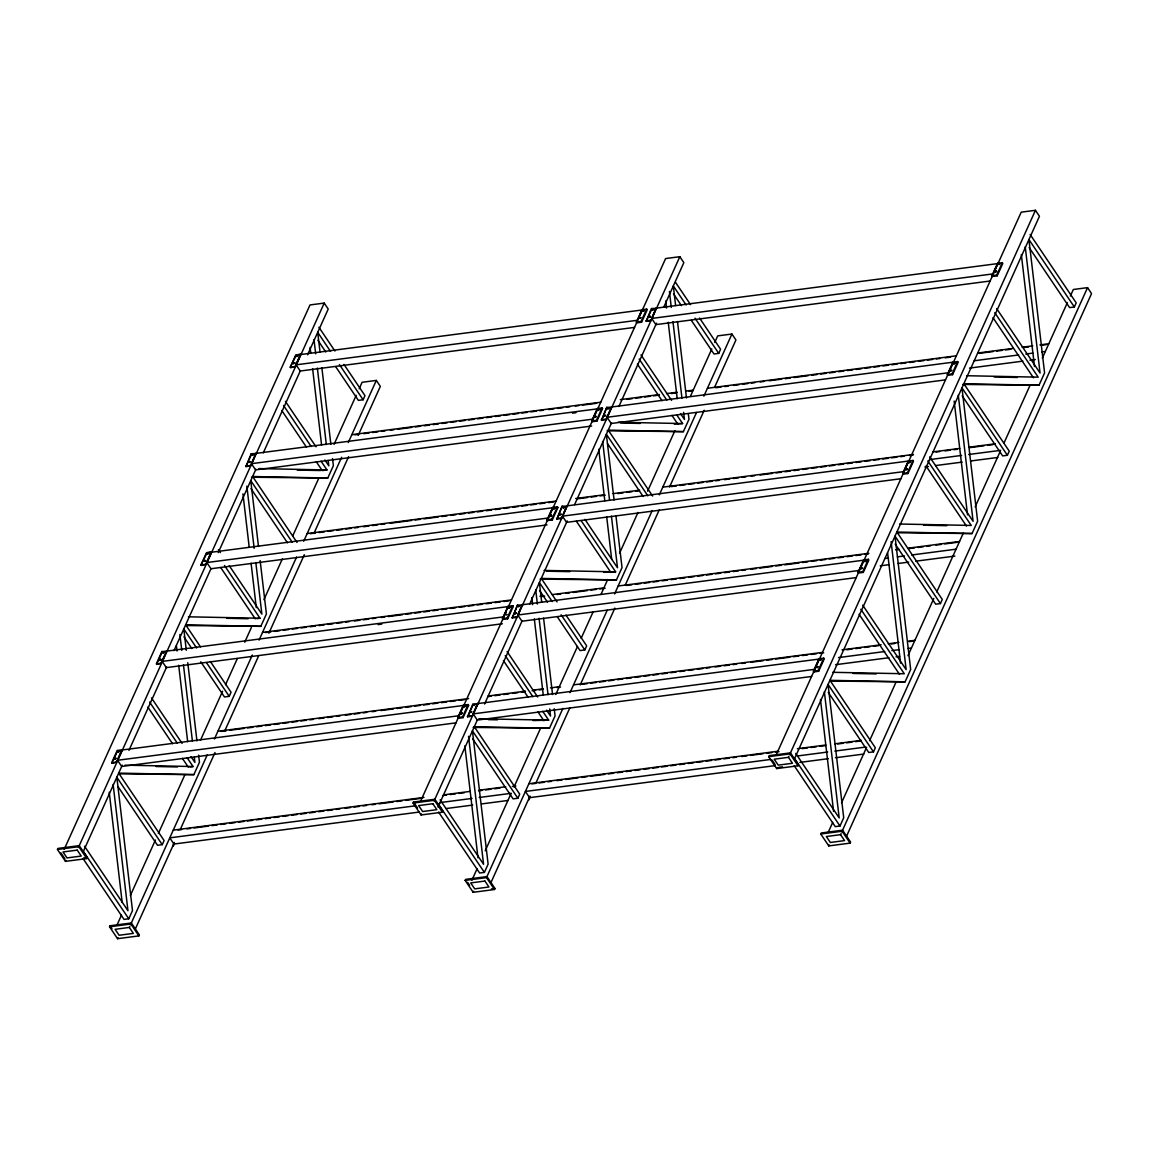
<?xml version="1.0" encoding="UTF-8"?>
<svg xmlns="http://www.w3.org/2000/svg" width="1149" height="1149" viewBox="0 0 1149 1149"><rect width="100%" height="100%" fill="white"/><g stroke="black" fill="none" stroke-linecap="round" stroke-linejoin="round"><path stroke-width="1.5" d="M115.058 759.116L116.106 758.139L114.943 758.972M119.41 751.144L118.304 751.906L119.525 751.159M119.568 751.374L118.189 751.762L119.41 751.015M164.048 652.273L163.072 653.207L163.948 652.201M204.321 561.272L205.427 560.626L204.565 561.344M207.624 553.933L208.63 553.2M208.644 553.545L207.423 553.947M248.96 462.415L250.18 461.783M250.223 461.884L248.802 462.286M252.22 455.205L253.283 454.674M293.598 363.544L294.733 362.854L293.613 363.659M296.902 356.549L297.864 355.615M298.079 355.716L296.859 356.449M462.271 713.184L461.065 713.802M464.268 706.391L465.69 706.089L464.426 706.736M465.489 706.104L464.397 706.664L465.647 706.003M471.722 712.078L470.501 712.481L471.765 711.834M473.891 705.443L474.968 704.538L473.805 705.371M515.298 613.853L516.519 613.121M518.558 606.528L519.65 605.767M551.419 515.183L551.333 516.203L550.342 516.073M553.703 508.892L554.967 508.361L553.588 508.878M560.037 514.953L561.157 514.249M563.24 507.887L564.044 506.709L563.427 507.743M564.159 506.738L564.073 507.772L563.039 507.556M595.182 417.317L596.302 416.613M599.563 409.403L598.227 410.006M599.448 409.374L598.428 410.107M604.575 416.01L605.58 415.292M605.681 415.363L604.575 416.139M607.72 408.785L608.884 407.938M640.826 317.727L639.562 318.259L640.826 317.612M642.98 311.164L644.244 310.632L642.98 311.293M650.478 316.736L649.056 317.023L650.32 316.377M820.041 660.23L821.291 659.698L819.883 660.115M861.42 568.583L862.684 568.051L861.42 568.698M909.319 462.501L910.367 461.639M950.668 370.883L951.702 370.122M953.957 363.644L955.078 362.955L953.929 363.673M995.178 271.868L996.556 271.365M999.687 264.126C998.452 264.098 998.811 265.304 999.644 263.911M57.45 849.47L57.91 848.436L79.252 845.65L87.267 857.542L86.807 858.576L65.464 861.362L57.45 849.47L78.793 846.684L86.807 858.576M64.215 849.312L310 304.945L324.219 303.092L328.226 309.038L307.573 354.811M65.464 861.362L65.924 860.328M111.683 762.706L117.255 750.354L122.34 750.225L117.6 750.843L112.013 763.209L116.422 762.089L122.009 749.737M156.321 663.849L161.894 651.483L166.978 651.368L162.239 651.986L156.652 664.337L161.061 663.232L166.648 650.865M200.96 564.978L206.533 552.626L211.287 552.008L206.877 553.114L200.96 564.978L205.7 564.36L211.287 552.008M255.925 453.137L250.669 465.991L245.929 466.609L251.186 453.754L256.256 453.64L251.186 453.754M290.237 367.249L295.824 354.897L300.564 354.28L296.155 355.386L290.237 367.249L294.977 366.632L300.564 354.28M245.929 466.609L250.812 455.794M117.514 760.279L122.167 749.981L463.564 705.443L458.911 715.741L117.514 760.279L121.693 766.469L455.966 722.865M162.153 661.407L166.806 651.11L508.203 606.571L503.549 616.869L162.153 661.407L166.332 667.612L502.386 623.763M206.806 562.55L211.445 552.252L552.841 507.714L548.188 518.012L206.806 562.55L210.971 568.741L547.025 524.906M251.444 463.679L256.083 453.381L597.48 408.843L592.827 419.141L251.444 463.679L255.609 469.884L591.663 426.035M296.083 364.822L300.722 354.524L642.119 309.986L637.465 320.284L296.083 364.822L300.248 371.012L263.279 452.893M78.434 847.459L324.219 303.092M83.188 851.768L122.297 765.133M128.947 750.412L166.591 667.052M173.973 650.693L210.87 568.956M218.253 552.612L255.897 469.252M109.543 926.798L110.017 925.764L131.345 922.977L139.359 934.884L138.9 935.904L117.557 938.69L109.543 926.798L130.885 924.011L138.9 935.904M117.04 925.002L121.478 915.193M130.34 895.588L155.431 840.005M158.375 833.47L184.946 774.613M200.457 740.286L222.59 691.238M225.549 684.703L237.355 658.549M244.737 642.205L251.387 627.483M263.925 599.692L282.381 558.831M292.722 535.951L318.546 478.731M334.043 444.404L356.19 395.357M359.149 388.822L362.093 382.287L376.326 380.42L380.333 386.38L358.186 435.414M117.557 938.69L118.031 937.67M82.958 858.447L124.035 919.415L128.774 918.798L132.494 910.568L116.839 777.241L162.253 844.659L157.514 845.276L118.017 786.648M162.253 844.659L164.106 840.537L118.692 773.119L193.865 774.627L199.452 762.261L198.619 755.152M200.773 661.795L224.472 696.969L229.211 696.351L231.064 692.244L210.339 661.465M186.282 625.544L260.823 626.334L266.41 613.968L260.148 560.64M251.444 477.223L327.781 478.027L333.368 465.675L332.535 458.566M335.68 366.675L358.387 400.383L363.127 399.766L364.98 395.644L343.953 364.42M129.334 927.444L133.341 933.405L119.108 935.257L115.101 929.311L129.334 927.444L129.794 926.424M130.526 924.787L207.294 754.778M214.418 738.994L252.32 655.059M259.056 640.122L296.6 556.978M303.695 541.265L341.626 457.259M348.276 442.552L376.326 380.42M173.628 843.567L173.197 846.368L174.591 843.28M135.28 929.096L174.404 842.461M180.307 829.377L214.992 752.552M224.586 731.295L258.539 656.108M268.88 633.214L304.298 554.752M313.892 533.495L348.592 456.67M413.066 803.065L413.525 802.045L434.868 799.259L442.882 811.151L442.408 812.185L421.08 814.971L413.066 803.065L434.394 800.293L442.408 812.185M457.805 717.536L463.377 705.184L468.131 704.567L468.62 705.314L463.047 717.665L458.307 718.283L457.805 717.536L462.544 716.919L468.131 704.567M502.443 618.679L508.016 606.313L512.77 605.695L513.258 606.442L507.686 618.808L502.946 619.426L502.443 618.679L507.183 618.061L512.77 605.695M547.082 519.808L552.655 507.456L557.409 506.838L557.897 507.585L552.324 519.937L547.585 520.554L547.082 519.808L551.822 519.19L557.409 506.838M591.721 420.951L597.293 408.584L602.047 407.967L602.536 408.714L596.963 421.08L592.223 421.697L591.721 420.951L596.46 420.333L602.047 407.967M636.359 322.079L641.932 309.727L646.686 309.11L647.174 309.857L641.602 322.208L636.862 322.826L636.359 322.079L641.099 321.461L646.686 309.11M420.563 801.284L506.178 611.656M507.657 608.381L665.616 258.554L679.835 256.701L683.842 262.647L663.921 306.783M458.307 718.283L459.241 716.229M502.946 619.426L503.549 616.869M547.585 520.554L548.188 518.012M421.08 814.971L421.539 813.937M477.611 703.332L472.368 716.186L467.629 716.804L472.871 703.949L477.955 703.834M522.249 604.475L517.007 617.329L512.267 617.947L517.51 605.092L522.594 604.963M566.888 505.603L561.646 518.458L556.906 519.075L562.148 506.221L567.233 506.106M611.527 406.746L606.284 419.6L601.545 420.218L606.787 407.364L611.871 407.234M656.165 307.875L650.923 320.729L646.183 321.347L651.426 308.507L656.51 308.377M467.629 716.804L472.512 705.989M512.267 617.947L517.51 605.092M556.906 519.075L562.148 506.221M601.545 420.218L606.787 407.364M646.873 319.81L651.066 310.546M473.129 713.888L477.783 703.59L819.165 659.052L814.512 669.35L473.129 713.888L477.309 720.078L811.582 676.474M517.768 615.017L522.422 604.719L863.804 560.181L859.15 570.478L517.768 615.017L521.948 621.221L856.22 577.602M900.859 478.745L566.586 522.35L562.407 516.16L567.06 505.862L913.01 460.447L913.512 461.18L907.94 473.546L903.186 474.164L902.697 473.417L908.27 461.065M945.498 379.874L611.225 423.493L607.045 417.288L611.699 406.99L957.648 361.576L958.151 362.323L952.578 374.675L947.824 375.292L947.336 374.56L952.909 362.194M651.684 318.431L656.338 308.133L997.72 263.595L993.066 273.893L651.684 318.431L655.864 324.621L990.136 281.017M434.049 801.054L679.835 256.701M438.056 807.015L477.18 720.366M484.562 704.021L522.206 620.647M529.574 604.302L567.218 520.928M574.601 504.583L611.512 422.846M618.894 406.502L656.539 323.128M465.158 880.407L465.618 879.373L486.961 876.586L494.975 888.493L494.501 889.513L473.173 892.299L465.158 880.407L486.487 877.621L562.909 708.387M471.923 880.249L477.079 868.802M485.208 850.82L511.032 793.614M513.991 787.065L540.561 728.222M555.814 694.456L577.473 646.485M581.164 638.313L592.97 612.158M601.085 594.177L607.735 579.455M619.541 553.301L637.997 512.44M647.591 491.183L674.894 430.703M690.391 396.376L711.806 348.966M714.75 342.431L717.708 335.881L731.927 334.029L735.934 339.975L714.534 387.385M473.173 892.299L473.632 891.265M438.573 812.056L479.636 873.025L484.39 872.407L488.11 864.163L472.44 730.836L517.869 798.253L513.115 798.871L472.641 738.793M517.869 798.253L519.721 794.146L474.307 726.728L549.481 728.236L555.068 715.87L554.22 708.761M557.366 616.869L580.073 650.578L584.827 649.961L586.679 645.839L565.954 615.074M540.102 579.125L616.438 579.929L622.026 567.577L615.965 516.03M607.06 430.818L683.396 431.636L688.983 419.284L688.352 413.942M691.281 320.284L714.003 353.993L718.743 353.375L720.595 349.253L699.554 318.029M570.033 692.603L607.189 610.306M614.571 593.947L652.215 510.587M659.311 494.874L696.509 412.505M703.877 396.146L731.927 334.029M529.244 797.176L528.813 799.977L530.206 796.889M490.896 882.705L530.005 796.07M535.894 783.029L569.861 707.798M580.202 684.905L614.887 608.08M625.228 585.186L659.181 509.998M669.508 487.104L704.208 410.279M768.667 756.674L769.141 755.654L790.469 752.868L798.483 764.76L798.024 765.794L776.681 768.58L768.667 756.674L790.009 753.888L798.024 765.794M813.42 671.145L818.993 658.794L823.732 658.176L824.235 658.908L818.663 671.275L813.909 671.892L813.42 671.145L818.16 670.528L823.732 658.176M858.059 572.288L863.631 559.922L868.371 559.304L868.874 560.051L863.301 572.403L858.547 573.021L858.059 572.288L862.798 571.671L868.371 559.304M991.975 275.688L997.547 263.336L1002.287 262.719L1002.79 263.451L997.217 275.817L992.463 276.435L991.975 275.688L996.714 275.071L1002.287 262.719M908.442 461.323L903.789 471.621L562.407 516.16M953.081 362.452L948.428 372.75L607.045 417.288M776.178 754.893L1021.217 212.163L1035.45 210.31L1039.457 216.256L794.404 758.986M813.909 671.892L814.512 669.35M992.463 276.435L993.066 273.893M902.697 473.417L907.437 472.799L913.01 460.447M947.336 374.56L952.076 373.942L957.648 361.576M776.681 768.58L777.155 767.546M788.458 757.335L792.465 763.281L778.232 765.133L774.225 759.187L788.458 757.335L788.918 756.301M789.665 754.663L1035.45 210.31M820.774 834.002L821.233 832.982L842.562 830.196L850.59 842.088L850.116 843.122L828.788 845.908L820.774 834.002L842.102 831.23L850.116 843.122M828.271 832.221L832.695 822.411M841.556 802.792L866.648 747.209M869.606 740.674L896.177 681.831M907.983 655.677L933.821 598.457M936.765 591.922L963.336 533.064M975.156 506.91L1000.248 451.327M1003.939 443.155L1029.777 385.935M1042.315 358.158L1067.407 302.575M1070.365 296.025L1073.324 289.491L1087.543 287.638L1091.55 293.584L846.497 836.314M828.788 845.908L829.248 844.874M794.174 765.665L835.251 826.634L839.991 826.016L843.711 817.772L828.056 684.445L873.47 751.863L868.73 752.48L828.257 692.402M873.47 751.863L875.337 747.74L829.923 680.323L905.096 681.831L910.669 669.479L895.014 536.152L940.428 603.57L935.688 604.187L895.215 544.095M940.428 603.57L942.295 599.448L896.881 532.03L972.054 533.538L977.627 521.186L961.972 387.859L1007.386 455.277L1002.646 455.894L962.173 395.802M1007.386 455.277L1009.253 451.155L963.839 383.737L1039.012 385.245L1044.585 372.894L1028.929 239.567L1074.344 306.984L1069.604 307.602L1029.131 247.509M1074.344 306.984L1076.211 302.862L1030.122 234.453M840.551 834.662L844.558 840.608L830.339 842.461L826.332 836.515L840.551 834.662L841.011 833.628M841.757 832.005L1087.543 287.638M951.674 370.466L950.783 370.926M550.687 516.174L551.29 515.14L550.5 516.318M645.853 320.858L650.593 320.241M290.568 367.752L294.977 366.632M300.248 371.012L634.521 327.408M351.824 434.681L600.755 402.207M620.316 399.651L659.425 394.552M666.535 393.619L677.206 392.226M686.097 391.062L693.206 390.143M707.439 388.276L956.37 355.802M977.698 353.03L1013.26 348.391M1022.15 347.228L1032.822 345.835M1039.931 344.901L1048.822 343.738M354.826 434.825L358.387 434.365M363.716 433.676L369.044 432.972M372.606 432.512L377.935 431.809M381.497 431.349L385.059 430.889M390.387 430.186L393.949 429.726M397.497 429.266L411.73 427.399M415.277 426.94L420.62 426.25M424.168 425.776L429.511 425.087M433.058 424.627L438.401 423.924M441.948 423.464L447.277 422.76M450.839 422.301L456.167 421.611M459.729 421.137L465.058 420.448M468.62 419.988L473.948 419.284M477.51 418.825L482.839 418.121M486.4 417.662L491.729 416.972M495.291 416.498L500.619 415.809M504.181 415.349L509.51 414.645M513.072 414.186L518.4 413.482M521.962 413.022L527.29 412.333M530.852 411.859L536.181 411.17M539.743 410.71L543.305 410.236M548.633 409.547L553.962 408.843M557.524 408.383L562.852 407.694M566.414 407.22L569.976 406.76M575.304 406.071L578.866 405.597M582.414 405.137L596.647 403.285M626.866 399.335L632.209 398.646M635.756 398.172L641.099 397.482M644.646 397.023L649.989 396.319M653.537 395.859L658.865 395.155M671.318 393.533L676.646 392.843M689.098 391.22L692.66 390.761M715.77 387.744L721.098 387.041M724.66 386.581L728.222 386.121M733.55 385.418L738.879 384.728M742.441 384.254L747.769 383.565M751.331 383.105L754.893 382.631M760.221 381.942L763.783 381.482M769.112 380.779L781.564 379.156M785.112 378.696L790.455 377.992M794.002 377.533L808.235 375.68M811.783 375.206L817.126 374.517M820.673 374.057L826.016 373.353M829.564 372.894L834.906 372.19M838.454 371.73L843.797 371.041M847.344 370.567L852.687 369.877M856.235 369.418L861.563 368.714M865.125 368.254L870.454 367.551M874.016 367.091L879.344 366.402M882.906 365.928L888.234 365.238M891.796 364.779L897.125 364.075M900.687 363.615L906.015 362.912M909.577 362.452L914.906 361.763M918.468 361.289L923.796 360.599M927.358 360.14L932.686 359.436M936.248 358.976L939.81 358.517M945.139 357.813L950.467 357.124M978.919 353.404L993.153 351.551M996.7 351.091L1002.043 350.388M1005.59 349.928L1010.933 349.239M1023.371 347.601L1028.714 346.912M1041.152 345.289L1046.495 344.599M602.536 408.714L597.796 409.331L597.293 408.584M572.374 413.166L575.936 412.706M974.208 360.743L1018.66 354.955M1025.784 354.021L1032.894 353.088M1041.784 351.939L1045.331 351.465M969.497 368.097L1022.84 361.145M1029.949 360.212L1035.292 359.522M245.599 466.121L250.338 465.503M601.214 419.715L605.954 419.098M321.059 461.151L326.977 469.955L322.237 470.573L316.305 461.769M674.262 424.096L682.592 423.55L676.66 414.76M1039.012 385.245L962.675 384.427M307.185 533.538L556.116 501.065M575.678 498.508L604.115 494.802M613.006 493.639L639.677 490.163M662.801 487.147L913.498 454.444M933.06 451.887L959.731 448.412M968.621 447.248L995.293 443.773M310.187 533.696L315.515 532.992M319.077 532.533L324.406 531.843M327.968 531.369L333.296 530.68M336.858 530.206L342.187 529.517M345.748 529.057L351.077 528.353M354.639 527.894L358.201 527.434M363.529 526.73L368.858 526.041M372.42 525.567L377.748 524.878M381.31 524.418L384.872 523.944M390.2 523.255L411.529 520.468M415.091 520.009L420.419 519.305M423.981 518.845L438.2 516.993M441.762 516.533L447.09 515.829M450.652 515.37L455.981 514.666M459.543 514.206L464.871 513.517M468.433 513.043L473.761 512.353M477.323 511.894L482.652 511.19M486.214 510.731L491.542 510.027M495.104 509.567L500.433 508.878M503.994 508.404L509.323 507.714M512.885 507.255L518.213 506.551M521.775 506.091L527.104 505.388M530.666 504.928L535.994 504.239M539.556 503.765L544.885 503.075M548.446 502.601L553.775 501.912M576.899 498.896L587.57 497.503M591.117 497.043L596.46 496.339M600.008 495.88L605.336 495.19M617.789 493.567L623.117 492.864M626.679 492.404L632.007 491.7M635.569 491.241L639.131 490.781M671.131 486.602L676.459 485.912M680.021 485.438L685.35 484.749M688.912 484.289L694.24 483.585M697.802 483.126L703.131 482.422M706.692 481.962L712.021 481.273M715.583 480.799L719.145 480.339M724.473 479.65L729.802 478.946M733.364 478.487L738.692 477.783M742.254 477.323L745.816 476.864M751.144 476.16L754.706 475.7M760.035 475.011L772.487 473.374M776.035 472.914L781.377 472.225M784.925 471.751L790.268 471.061M793.815 470.602L799.158 469.898M802.706 469.438L808.049 468.735M811.596 468.275L816.925 467.586M820.487 467.112L825.815 466.422M829.377 465.963L834.705 465.259M838.267 464.799L843.596 464.095M847.158 463.636L852.486 462.946M856.048 462.473L861.377 461.783M864.938 461.323L870.267 460.62M873.829 460.16L879.157 459.456M882.719 458.997L888.048 458.307M891.61 457.833L896.938 457.144M900.5 456.684L904.062 456.21M909.39 455.521L912.952 455.061M936.062 452.045L939.623 451.571M944.952 450.882L950.28 450.178M953.842 449.719L957.404 449.259M969.842 447.636L984.075 445.769M987.623 445.309L992.966 444.62M557.897 507.585L553.157 508.203L552.655 507.456M929.57 459.614L961.584 455.435M968.693 454.501L1000.693 450.336M924.859 466.968L928.421 466.508M935.53 465.575L962.201 462.099M971.092 460.936L997.763 457.46M556.576 518.587L561.315 517.969M201.29 565.48L205.7 564.36M256.859 618.65L260.019 618.248L224.472 565.48M603.728 572.331L615.634 571.843L581.078 520.554M972.054 533.538L897.498 532.763M262.547 632.41L511.477 599.922M539.929 596.216L543.477 595.757M552.367 594.593L603.929 587.871M618.162 586.004L868.859 553.301M895.531 549.825L899.092 549.366M907.983 548.202L959.544 541.466M265.548 632.553L270.877 631.864M274.439 631.39L279.767 630.7M283.329 630.241L288.658 629.537M292.219 629.077L297.548 628.374M301.11 627.914L306.438 627.225M310 626.751L315.329 626.061M318.891 625.602L324.219 624.898M327.781 624.438L333.109 623.735M336.671 623.275L342 622.586M345.562 622.112L349.109 621.652M354.452 620.963L359.781 620.259M363.343 619.799L368.671 619.096M372.233 618.636L375.78 618.176M381.123 617.473L384.671 617.013M388.233 616.553L402.452 614.701M406.014 614.227L411.342 613.537M414.904 613.078L420.232 612.374M423.794 611.914L429.123 611.211M432.685 610.751L438.013 610.062M441.575 609.588L446.904 608.898M450.465 608.424L455.794 607.735M459.356 607.275L464.684 606.571M468.246 606.112L473.575 605.422M477.137 604.948L482.465 604.259M486.027 603.785L491.355 603.096M494.917 602.636L500.246 601.932M503.808 601.473L509.136 600.783M541.15 596.604L544.698 596.13M557.15 594.507L560.698 594.047M566.04 593.358L569.588 592.884M573.15 592.424L587.369 590.572M590.931 590.112L596.259 589.408M599.821 588.949L605.15 588.245M626.492 585.473L631.821 584.769M635.383 584.31L640.711 583.606M644.273 583.146L649.602 582.457M653.163 581.983L658.492 581.293M662.054 580.834L667.382 580.13M670.944 579.671L676.273 578.967M679.835 578.507L685.163 577.818M688.725 577.344L694.053 576.654M697.615 576.18L702.944 575.491M706.506 575.031L711.834 574.328M715.396 573.868L720.725 573.179M724.287 572.705L729.615 572.015M733.177 571.541L738.505 570.852M742.067 570.392L745.629 569.918M750.958 569.229L756.286 568.54M759.848 568.066L772.286 566.443M775.848 565.983L781.176 565.279M784.738 564.82L798.957 562.967M802.519 562.507L807.848 561.804M811.409 561.344L816.738 560.64M820.3 560.181L825.628 559.491M829.19 559.017L834.519 558.328M838.081 557.868L843.409 557.164M846.971 556.705L852.299 556.001M855.861 555.542L861.19 554.852M864.752 554.378L868.314 553.919M909.204 548.59L914.532 547.886M918.094 547.427L923.423 546.723M926.984 546.263L930.546 545.804M935.875 545.1L941.203 544.411M944.765 543.937L957.218 542.314M513.258 606.442L508.519 607.06L508.016 606.313M378.193 624.582L381.741 624.122M884.931 558.471L888.493 558.012M897.383 556.848L904.493 555.929M911.602 554.996L956.054 549.193M880.22 565.825L889.111 564.676M898.001 563.513L908.672 562.12M915.782 561.186L954.905 556.087M511.937 617.444L516.677 616.826M156.652 664.337L161.061 663.232M217.908 731.267L468.62 698.563M488.167 696.007L525.51 691.138M532.619 690.204L543.29 688.811M550.4 687.892L559.29 686.729M573.523 684.876L822.454 652.402M842.002 649.846L881.125 644.747M888.234 643.813L898.906 642.42M907.796 641.257L914.906 640.338M220.91 731.425L226.238 730.721M229.8 730.261L244.019 728.409M247.581 727.935L252.909 727.245M256.471 726.786L261.8 726.082M265.362 725.622L270.69 724.918M274.252 724.459L279.58 723.769M283.142 723.296L288.471 722.606M292.033 722.147L297.361 721.443M300.923 720.983L306.252 720.279M309.813 719.82L313.361 719.36M318.704 718.656L324.032 717.967M327.594 717.507L332.923 716.804M336.485 716.344L340.032 715.884M345.375 715.181L350.704 714.491M354.265 714.017L359.594 713.328M363.156 712.868L366.703 712.394M372.046 711.705L375.594 711.245M380.937 710.542L393.375 708.919M396.936 708.459L402.265 707.755M405.827 707.296L411.155 706.606M414.717 706.132L420.046 705.443M423.608 704.969L428.936 704.28M432.498 703.82L437.826 703.116M441.388 702.657L446.717 701.953M450.279 701.493L455.607 700.804M459.169 700.33L464.498 699.64M487.621 696.624L491.169 696.165M494.731 695.691L500.059 695.001M503.621 694.542L508.95 693.838M512.511 693.378L517.84 692.675M521.402 692.215L524.949 691.755M532.073 690.822L535.621 690.362M539.183 689.903L542.73 689.429M556.963 687.576L560.511 687.116M581.854 684.33L587.182 683.641M590.744 683.167L596.072 682.477M599.634 682.003L604.963 681.314M608.525 680.854L613.853 680.151M617.415 679.691L622.744 679.002M626.306 678.528L631.634 677.838M635.196 677.364L640.524 676.675M644.086 676.215L649.415 675.511M652.977 675.052L658.305 674.362M661.867 673.889L667.196 673.199M670.757 672.725L676.086 672.036M679.648 671.576L684.976 670.872M688.538 670.413L693.867 669.709M697.429 669.249L702.757 668.56M706.319 668.086L709.881 667.626M715.209 666.937L720.538 666.233M724.1 665.774L729.428 665.07M732.99 664.61L736.538 664.151M741.881 663.447L745.428 662.987M750.771 662.298L763.209 660.675M766.771 660.201L772.099 659.512M775.661 659.052L789.88 657.185M793.442 656.725L798.77 656.036M802.332 655.562L807.661 654.873M811.223 654.413L816.551 653.709M820.113 653.25L823.675 652.776M846.784 649.76L852.113 649.07M855.675 648.611L861.003 647.907M864.565 647.447L869.894 646.758M873.455 646.284L878.784 645.594M891.236 643.971L894.798 643.497M909.017 641.645L914.345 640.955M468.62 705.314L463.88 705.931L463.377 705.184M838.526 657.573L884.744 651.54M891.854 650.607L898.978 649.688M907.868 648.524L911.416 648.065M835.582 664.697L888.924 657.731M896.033 656.811L899.595 656.338M467.298 716.315L472.038 715.698M112.013 763.209L116.422 762.089M189.901 766.957L193.061 766.541L187.129 757.751M533.193 720.552L548.676 720.15L542.745 711.346M193.865 774.627L119.324 773.837M549.481 728.236L473.144 727.418M905.096 681.831L830.54 681.055M173.269 830.138L423.981 797.42M443.528 794.878L470.2 791.388M479.09 790.239L505.761 786.749M528.885 783.733L777.816 751.259M797.363 748.717L825.815 744.997M834.705 743.834L861.377 740.358M178.052 830.052L181.599 829.592M186.942 828.889L190.49 828.429M194.052 827.969L208.271 826.102M211.833 825.643L217.161 824.953M220.723 824.479L226.051 823.79M229.613 823.33L234.942 822.627M238.504 822.167L243.832 821.463M247.394 821.004L252.723 820.314M256.284 819.84L261.613 819.151M265.175 818.691L270.503 817.987M274.065 817.528L279.394 816.824M282.956 816.365L288.284 815.675M291.846 815.201L297.174 814.512M300.736 814.052L306.065 813.348M309.627 812.889L314.955 812.185M318.517 811.725L323.846 811.036M327.408 810.562L332.736 809.873M336.298 809.413L339.845 808.939M345.188 808.25L350.517 807.546M354.079 807.086L359.407 806.397M362.969 805.923L366.517 805.463M371.859 804.774L375.407 804.3M378.969 803.84L393.188 801.988M396.75 801.514L402.078 800.824M405.64 800.365L419.859 798.498M442.983 795.481L446.53 795.022M450.092 794.562L455.421 793.858M458.982 793.399L464.311 792.709M478.544 790.842L482.092 790.383M485.654 789.923L490.982 789.219M494.544 788.76L499.872 788.07M512.325 786.447L515.872 785.973M531.886 783.891L535.434 783.431M538.996 782.957L544.324 782.268M547.886 781.808L551.434 781.334M556.777 780.645L562.105 779.941M565.667 779.482L578.105 777.859M581.667 777.399L586.995 776.695M590.557 776.236L604.776 774.383M608.338 773.909L613.667 773.22M617.228 772.76L622.557 772.056M626.119 771.597L631.447 770.893M635.009 770.433L640.338 769.744M643.9 769.27L649.228 768.58M652.79 768.121L658.118 767.417M661.68 766.957L667.009 766.254M670.571 765.794L675.899 765.105M679.461 764.631L684.79 763.941M688.352 763.482L693.68 762.778M697.242 762.318L702.57 761.615M706.132 761.155L711.461 760.466M715.023 759.992L720.351 759.302M723.913 758.843L729.242 758.139M732.803 757.679L736.351 757.22M741.694 756.516L747.022 755.827M750.584 755.353L763.022 753.73M766.584 753.27L771.913 752.581M775.474 752.107L779.036 751.647M802.146 748.631L807.474 747.942M811.036 747.468L816.365 746.778M819.926 746.304L825.255 745.615M837.707 743.992L843.036 743.288M846.598 742.829L851.926 742.139M855.488 741.665L860.816 740.976M415.162 805.837L169.779 837.851L173.959 844.055L419.328 812.041M440.053 802.591L472.052 798.426M479.162 797.492L511.176 793.313M770.764 759.446L525.395 791.46L529.574 797.665L774.943 765.651M797.435 755.97L827.668 752.021M834.777 751.101L864.996 747.152M445.999 808.566L472.67 805.076M481.56 803.927L508.231 800.436M799.833 762.405L828.285 758.685M835.395 757.766L863.847 754.046M83.705 858.016L87.267 857.542M778.936 767.317L782.483 766.843M491.413 888.953L494.975 888.493M652.316 309.828L653.724 309.411L652.474 310.058M910.525 461.884L909.362 462.717M564.202 506.939L563.441 507.987M510.07 607.031L509.108 607.979M966.596 375.723L1038.193 377.159L994.761 312.672M994.072 376.987L1017.353 377.461M618.148 422.257L682.592 423.55M620.575 423.019L640.252 423.421M683.396 431.636L608.223 430.128L652.646 496.081M258.956 468.591L326.977 469.955M297.174 470.07L320.442 470.53M327.781 478.027L252.608 476.519L297.045 542.472M899.638 524.016L971.235 525.452L927.803 460.964M923.537 525.208L946.805 525.682M544.037 570.421L615.634 571.843M546.45 571.182L569.717 571.642M616.438 579.929L541.265 578.421L557.064 601.875M188.422 616.812L260.019 618.248M226.64 618.291L248.112 618.722M260.823 626.334L185.65 624.826L200.457 646.801M832.68 672.309L904.277 673.745L860.845 609.272M853.003 673.443L876.27 673.903M478.86 718.743L548.676 720.15M488.44 719.647L497.388 719.834M125.04 765.177L193.061 766.541M156.106 766.512L177.578 766.943M955.049 362.869L954 363.845L955.006 362.782M907.322 469.18C904.536 468.72 908.715 469.352 906.101 469.927M294.575 362.61L293.44 363.429L294.704 362.897M865.886 560.741L864.68 561.488M864.809 561.646C867.624 561.085 862.569 560.827 865.929 560.841M550.701 516.418L551.664 515.484M816.752 667.483L817.887 666.664M515.183 613.71L516.346 612.877M995.221 271.954L996.384 271.121M609.042 408.182L607.878 409.015M594.981 417.216L596.144 416.383M559.822 514.853L560.985 514.02M509.194 608.036L510.17 606.988M253.441 454.573L252.22 455.32M205.298 560.339L204.307 561.315L205.585 560.741M997.547 263.336L998.05 264.083M996.714 275.071L997.217 275.817M996.614 308.55L1040.06 373.037L1025.238 246.82M992.98 317.684L1033.454 377.777M952.076 373.942L952.578 374.675M929.656 456.857L973.102 521.33L958.28 395.127M926.022 465.991L966.496 526.07M907.437 472.799L907.94 473.546M863.631 559.922L864.134 560.669M675.511 282.338L690.549 304.643M686.154 305.002L673.314 285.957L675.612 305.505M695.044 318.201L718.743 353.375M862.798 571.671L863.301 572.403M673.515 293.9L681.414 305.62M862.698 605.15L906.144 669.637L891.107 541.639M859.064 614.284L899.538 674.377M641.932 309.727L642.435 310.474M641.099 321.461L641.602 322.208M640.998 354.955L671.605 400.383M680.495 413.568L684.445 419.428L683.612 412.319M639.146 359.062L666.793 400.111M637.365 364.089L662.054 400.728M671.921 415.378L677.838 424.168M818.993 658.794L819.496 659.526M818.16 670.528L818.663 671.275M647.835 495.808L606.356 434.25L614.083 500.03M596.46 420.333L596.963 421.08M607.548 443.658L643.095 496.425M795.74 753.442L839.187 817.93L824.364 691.712M794.907 759.087L839.991 826.016M772.142 760.107L775.144 764.573M584.913 519.362L617.487 567.735L611.44 516.174M576.324 521.172L610.88 572.475M551.822 519.19L552.324 519.937M552.238 601.602L539.398 582.543L541.696 602.105M561.129 614.787L584.827 649.961M539.599 590.5L547.499 602.22M318.905 327.235L334.933 351.034M330.539 351.407L317.713 332.348L320.011 351.91M339.429 364.592L363.127 399.766M507.183 618.061L507.686 618.808M317.9 340.291L325.799 352.025M507.082 651.54L537.689 696.969M546.579 710.168L550.529 716.028L549.696 708.919M505.23 655.662L532.877 696.696M503.449 660.675L528.138 697.314M538.005 711.978L543.922 720.768M285.397 401.346L316.004 446.774M324.88 459.973L328.829 465.833L328.212 460.49M283.53 405.468L311.178 446.501M281.749 410.48L306.438 447.119M462.544 716.919L463.047 717.665M292.219 542.199L250.755 480.641L258.482 546.421M250.942 488.598L287.48 542.816M440.124 799.833L483.571 864.321L468.548 736.322M438.3 803.998L484.39 872.407M486.487 877.621L494.501 889.513M413.525 802.045L417.532 807.991M467.629 882.346L469.625 885.319M218.439 549.639L220.407 552.568M229.297 565.753L261.871 614.126L255.825 562.565M220.723 567.563L255.279 618.866M196.623 647.993L183.797 628.934L186.296 650.277M206.504 662.643L229.211 696.351M183.984 636.891L191.883 648.611M151.481 697.931L182.088 743.374M190.964 756.559L194.913 762.419L194.296 757.09M149.614 702.053L177.262 743.087M147.833 707.066L172.522 743.705M182.389 758.369L188.321 767.159M84.523 846.224L127.956 910.712L113.133 784.494M83.69 851.883L128.774 918.798M60.926 852.903L64.933 858.849M110.017 925.764L112.013 928.737M817.829 666.578L817.514 667.641L816.623 667.325M519.607 605.667L518.601 606.744M462.228 712.969L461.223 714.046M159.74 660.345L160.745 659.267L159.697 660.258M1021.332 254.561L1034.488 366.545M954.158 401.073L967.53 514.838M887.617 552.928L900.557 663.145M820.458 699.439L833.6 811.438M677.493 321.505L686.47 397.956M669.422 291.444L671.289 307.444M672.969 321.663L681.946 398.1M665.716 300.952L666.549 308.061M668.23 322.28L677.206 398.717M602.665 441.518L609.559 500.174M598.758 449.245L604.819 500.792M606.686 516.791L611.699 559.462M543.578 618.105L552.554 694.542M535.707 589.81L537.373 604.029M539.053 618.248L548.03 694.7M531.8 597.537L532.633 604.647M534.314 618.866L543.29 695.317M464.842 745.83L477.998 857.829M321.892 367.91L330.869 444.347M314.007 339.616L315.688 353.835M317.354 368.053L326.33 444.491M310.101 347.343L310.733 352.671M312.614 368.671L321.591 445.123M246.848 486.128L254.159 548.346M242.942 493.855L249.204 547.197M251.085 563.197L256.299 607.634M187.761 662.714L196.953 740.933M179.89 634.42L181.772 650.42M183.438 664.653L192.414 741.091M176.4 645.709L177.032 651.038M178.698 665.271L187.675 741.708M109.227 792.236L122.182 902.453M907.164 468.936L905.9 469.481M160.788 659.483L159.826 660.416L160.788 659.368M505.689 614.6L507.068 614.557L505.761 614.471M649.257 317.023L650.348 316.463L649.257 317.023M995.379 271.853L996.47 271.293L995.379 271.853M77.227 850.116L63.008 851.969L67.015 857.93L81.249 856.062L77.227 850.116M432.843 803.726L418.624 805.578L422.631 811.524L436.85 809.672L432.843 803.726M484.935 881.053L470.717 882.906L474.724 888.866L488.943 886.999L484.935 881.053"/></g></svg>
